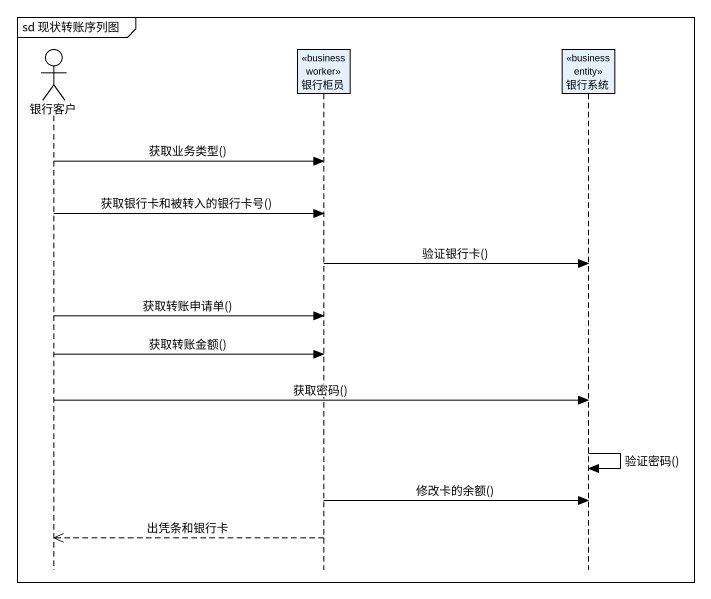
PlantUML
@startuml
mainframe sd 现状转账序列图
hide footbox
actor 银行客户
participant 银行柜员 <<business worker>>
participant 银行系统 <<business entity>>

银行客户 -> 银行柜员 : 获取业务类型()
银行客户 -> 银行柜员 : 获取银行卡和被转入的银行卡号()
银行柜员 -> 银行系统 : 验证银行卡()
银行客户 -> 银行柜员 : 获取转账申请单()
银行客户 -> 银行柜员 : 获取转账金额()
银行客户 -> 银行系统 : 获取密码()
银行系统 -> 银行系统 : 验证密码()
银行柜员 -> 银行系统 : 修改卡的余额()
银行柜员 -->> 银行客户 : 出凭条和银行卡
@enduml
